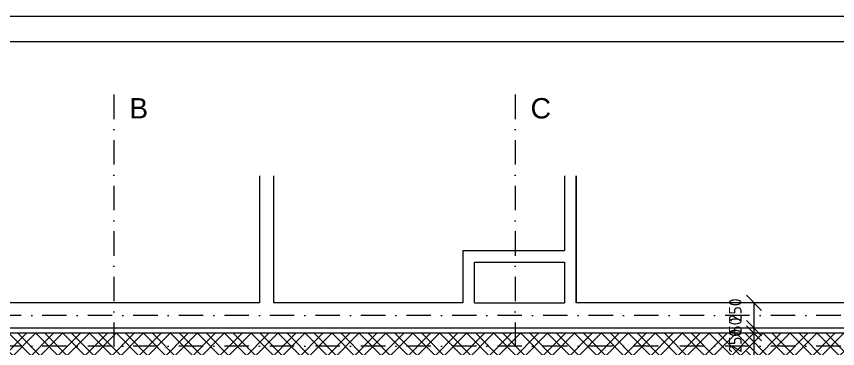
# Model space of a CAD drawing. Extents: x 4511820 to 5180432, y -1526536 to -944957.
# Drawn here: x 4984478 to 4992559, y -1136754 to -1133488 of the extents above; entities that cross this region are included whole.
import ezdxf

# ---------------------------------------------------------------- set-up
doc = ezdxf.new("R2010")
doc.units = 0
doc.header["$MEASUREMENT"] = 0
doc.linetypes.add('BODKOCIARKOVANA_3', pattern=[5.6, 3, -1.3, 0, -1.3])
doc.layers.get('0').update_dxf_attribs({"linetype": 'CONTINUOUS'})
doc.layers.get('Defpoints').update_dxf_attribs({"color": 61, "linetype": 'CONTINUOUS'})
for name, color, linetype in [('KÓTY', 4, 'CONTINUOUS'), ('MÚRY', 1, 'CONTINUOUS'), ('osi', 253, 'CONTINUOUS'), ('TENKÁ', 7, 'CONTINUOUS'), ('ŠRAFY', 82, 'CONTINUOUS')]:
    doc.layers.add(name, color=color, linetype=linetype)
doc.styles.add('styl1', font='arial.ttf')
doc.styles.add('STYLE1', font='isocp.shx')
doc.dimstyles.new('STANDARD-50', dxfattribs={"dimtxt": 125, "dimasz": 150, "dimexe": 10, "dimexo": 200, "dimgap": 20, "dimtad": 1, "dimdsep": 46, "dimlunit": 6, "dimtxsty": 'STYLE1', "dimblk1": 'OBLIQUE', "dimblk2": 'OBLIQUE', "dimsah": 1, "dimcen": 2.5, "dimse1": 1, "dimse2": 1, "dimadec": 0, "dimazin": 0, "dimtfac": 1, "dimtmove": 1, "dimatfit": 3, "dimldrblk": 'OBLIQUE', "dimfxl": 1, "dimtolj": 1, "dimtzin": 0, "dimarcsym": 0})

# ---------------------------------------------------------------- blocks, each defined once
blk = doc.blocks.new('_OBLIQUE')
at = {"color": 0, "linetype": 'ByBlock'}
blk.add_line((-0.5, -0.5), (0.5, 0.5), dxfattribs=at)
blk = doc.blocks.new('*D18449')
at = {"layer": 'Defpoints', "color": 0}
for p in [(4991737, -1136604.2), (4991868.5, -1136604.2), (4991868.5, -1136854.2)]:
    blk.add_point(p, dxfattribs=at)
at = {"layer": 'KÓTY', "color": 0, "lineweight": -2}
blk.add_line((4991737, -1136854.2), (4991737, -1136604.2), dxfattribs=at)
at = {"layer": 'KÓTY', "color": 0, "linetype": 'ByBlock', "lineweight": -2, "xscale": 150, "yscale": 150, "zscale": 150}
for p, rotation in [((4991737, -1136604.2), 90), ((4991737, -1136854.2), 270)]:
    blk.add_blockref('_OBLIQUE', p, dxfattribs=dict(at, rotation=rotation))
at = {"layer": 'KÓTY', "color": 0, "insert": (4991552, -1136678.4), "char_height": 125, "attachment_point": 5, "rotation": 90, "style": 'STYLE1'}
blk.add_mtext('\\A1;250', dxfattribs=at)
blk = doc.blocks.new('*D18450')
at = {"layer": 'Defpoints', "color": 0}
for p in [(4991737, -1136554.2), (4991868.5, -1136554.2), (4991868.5, -1136604.2)]:
    blk.add_point(p, dxfattribs=at)
at = {"layer": 'KÓTY', "color": 0, "lineweight": -2}
blk.add_line((4991737, -1136604.2), (4991737, -1136554.2), dxfattribs=at)
at = {"layer": 'KÓTY', "color": 0, "linetype": 'ByBlock', "lineweight": -2, "xscale": 150, "yscale": 150, "zscale": 150}
for p, rotation in [((4991737, -1136554.2), 90), ((4991737, -1136604.2), 270)]:
    blk.add_blockref('_OBLIQUE', p, dxfattribs=dict(at, rotation=rotation))
at = {"layer": 'KÓTY', "color": 0, "insert": (4991552, -1136528.4), "char_height": 125, "attachment_point": 5, "rotation": 90, "style": 'STYLE1'}
blk.add_mtext('\\A1;50', dxfattribs=at)
blk = doc.blocks.new('*D18451')
at = {"layer": 'Defpoints', "color": 0}
for p in [(4991737, -1136304.2), (4991868.5, -1136304.2), (4991868.5, -1136554.2)]:
    blk.add_point(p, dxfattribs=at)
at = {"layer": 'KÓTY', "color": 0, "lineweight": -2}
blk.add_line((4991737, -1136554.2), (4991737, -1136304.2), dxfattribs=at)
at = {"layer": 'KÓTY', "color": 0, "linetype": 'ByBlock', "lineweight": -2, "xscale": 150, "yscale": 150, "zscale": 150}
for p, rotation in [((4991737, -1136304.2), 90), ((4991737, -1136554.2), 270)]:
    blk.add_blockref('_OBLIQUE', p, dxfattribs=dict(at, rotation=rotation))
at = {"layer": 'KÓTY', "color": 0, "insert": (4991552, -1136378.4), "char_height": 125, "attachment_point": 5, "rotation": 90, "style": 'STYLE1'}
blk.add_mtext('\\A1;250', dxfattribs=at)

msp = doc.modelspace()

# ---------------------------------------------------------------- hatches: boundary and pattern name
at = {"layer": 'ŠRAFY'}
h = msp.add_hatch(dxfattribs=at)
h.set_pattern_fill('ANSI32', color=256, scale=500)
h.set_pattern_definition([(45, (400449.4, 43955.85), (-132.5825215, 132.5825215), []), (45, (400537.78, 43955.85), (-132.5825215, 132.5825215), [])])
h.paths.add_polyline_path([(4980951, -1136604.191), (4980951, -1136854.191), (4993871, -1136854.191), (4993871, -1136604.191), (4980951, -1136604.191)])
h = msp.add_hatch(dxfattribs=at)
h.set_pattern_fill('ANSI32', color=256, scale=500, angle=90)
h.set_pattern_definition([(135, (400449.4, 43955.85), (-132.5825215, -132.5825215), []), (135, (400449.4, 44044.24), (-132.5825215, -132.5825215), [])])
h.paths.add_polyline_path([(4980951, -1136604.191), (4980951, -1136854.191), (4993871, -1136854.191), (4993871, -1136604.191), (4980951, -1136604.191)])

# ---------------------------------------------------------------- linework, layer by layer
at = {"layer": 'MÚRY', "ltscale": 0.25}
for p, q in [((4986871, -1135057), (4986871, -1136304.191)), ((4989871, -1135057), (4989871, -1135789.191)), ((4989986, -1136304.191), (4989986, -1135057)), ((4988871, -1135789.191), (4988871, -1136304.191)), ((4988871, -1135789.191), (4989871, -1135789.191)), ((4988986, -1135904.191), (4989871, -1135904.191)), ((4989871, -1135904.191), (4989871, -1136304.191)), ((4988871, -1136304.191), (4987011, -1136304.191)), ((4988986, -1136304.191), (4989871, -1136304.191)), ((4988986, -1136304.191), (4989871, -1136304.191))]:
    msp.add_line(p, q, dxfattribs=at)
at = {"layer": 'MÚRY'}
for p, q in [((4987011, -1136304.191), (4987011, -1135057)), ((4989986, -1135057), (4989986, -1136304.191)), ((4988986, -1136304.191), (4988986, -1135904.191)), ((4986871, -1136304.191), (4980951, -1136304.191)), ((4993871, -1136304.191), (4989986, -1136304.191))]:
    msp.add_line(p, q, dxfattribs=at)
at = {"layer": 'osi', "linetype": 'BODKOCIARKOVANA_3', "ltscale": 80}
for p, q in [((4985436, -1134257), (4985436, -1171774.191)), ((4989386, -1134257), (4989386, -1171774.191)), ((5041881, -1136429.191), (4978211, -1136429.191)), ((5041881, -1136729.191), (4978211, -1136729.191))]:
    msp.add_line(p, q, dxfattribs=at)
at = {"layer": 'TENKÁ', "color": 7}
for p, q in [((5065037, -1133488.497), (4975746, -1133488.497)), ((5064787, -1133738.497), (4975996, -1133738.497))]:
    msp.add_line(p, q, dxfattribs=at)
at = {"layer": 'TENKÁ'}
for p, q in [((4994411, -1136554.191), (4980571, -1136554.191)), ((4994411, -1136604.191), (4980571, -1136604.191))]:
    msp.add_line(p, q, dxfattribs=at)

# ---------------------------------------------------------------- texts
at = {"layer": 'TENKÁ', "ltscale": 0.25, "style": 'styl1'}
for s, p in [('B', (4985588.054, -1134491.5)), ('C', (4989538.054, -1134491.5))]:
    msp.add_text(s, height=200, dxfattribs=at).set_placement(p)

# ---------------------------------------------------------------- dimensions: what is measured, and where the dimension line sits
at = {"layer": 'KÓTY'}
for base, p1, p2, picture, middle in [((4991737, -1136304.191), (4991868.5, -1136554.191), (4991868.5, -1136304.191), '*D18451', (4991552, -1136378.441)), ((4991737, -1136554.191), (4991868.5, -1136604.191), (4991868.5, -1136554.191), '*D18450', (4991552, -1136528.441)), ((4991737, -1136604.191), (4991868.5, -1136854.191), (4991868.5, -1136604.191), '*D18449', (4991552, -1136678.441))]:
    dim = msp.add_linear_dim(base=base, p1=p1, p2=p2, angle=90, dimstyle='STANDARD-50', dxfattribs=at)
    dim.commit()
    dim.dimension.update_dxf_attribs({"geometry": picture, "text_midpoint": middle})

doc.saveas('drawing.dxf')
